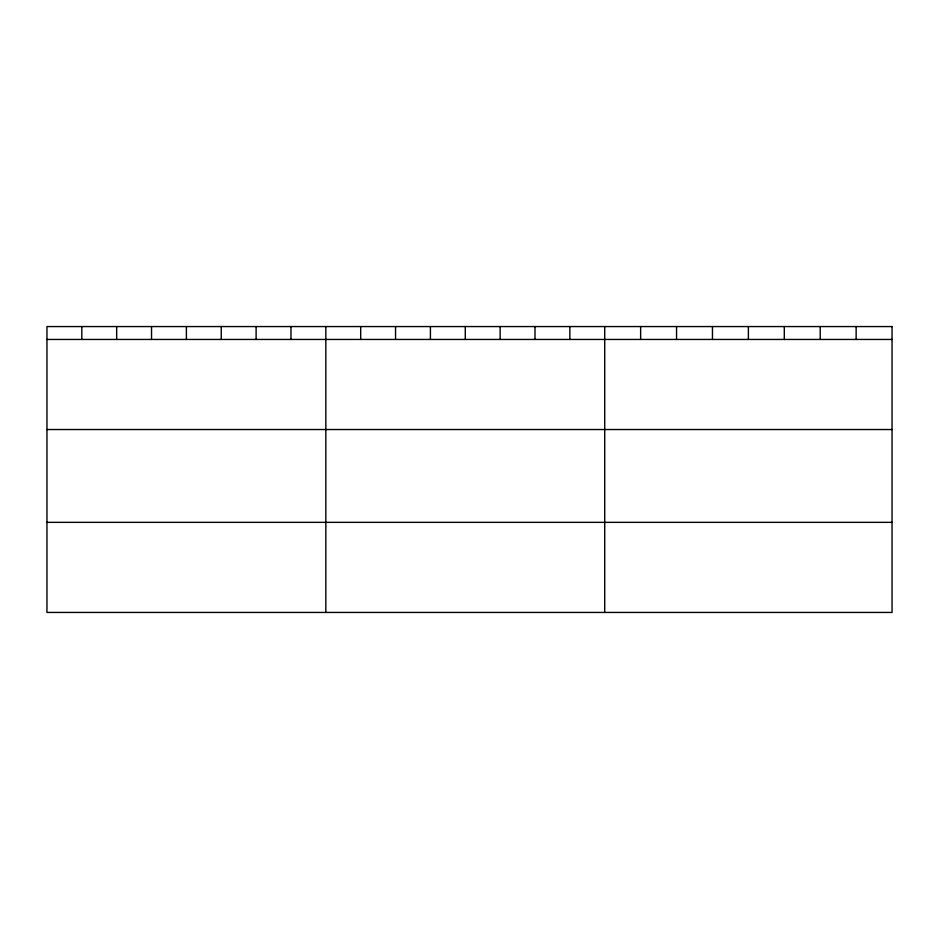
<?xml version="1.0" encoding="UTF-8"?>
<svg xmlns="http://www.w3.org/2000/svg" width="939" height="939" viewBox="0 0 939 939"><rect width="100%" height="100%" fill="white"/><g stroke="black" fill="none" stroke-linecap="round" stroke-linejoin="round"><path stroke-width="1.41" d="M46.95 339.449L892.05 339.449M46.95 429.534L892.05 429.534M46.95 522.354L892.05 522.354M856.133 326.561L856.133 339.449M820.216 326.561L820.216 339.449M784.3 326.561L784.3 339.449M748.383 326.561L748.383 339.449M712.466 326.561L712.466 339.449M676.549 326.561L676.549 339.449M640.633 326.561L640.633 339.449M604.716 326.561L604.716 612.439M569.856 326.561L569.856 339.449M534.995 326.561L534.995 339.449M500.135 326.561L500.135 339.449M465.274 326.561L465.274 339.449M430.414 326.561L430.414 339.449M395.554 326.561L395.554 339.449M360.693 326.561L360.693 339.449M325.833 326.561L325.833 612.439M290.973 326.561L290.973 339.449M256.112 326.561L256.112 339.449M221.252 326.561L221.252 339.449M186.392 326.561L186.392 339.449M151.531 326.561L151.531 339.449M116.671 326.561L116.671 339.449M81.81 326.561L81.81 339.449M892.05 326.561L46.95 326.561L46.95 612.439L892.05 612.439L892.05 326.561"/></g></svg>
